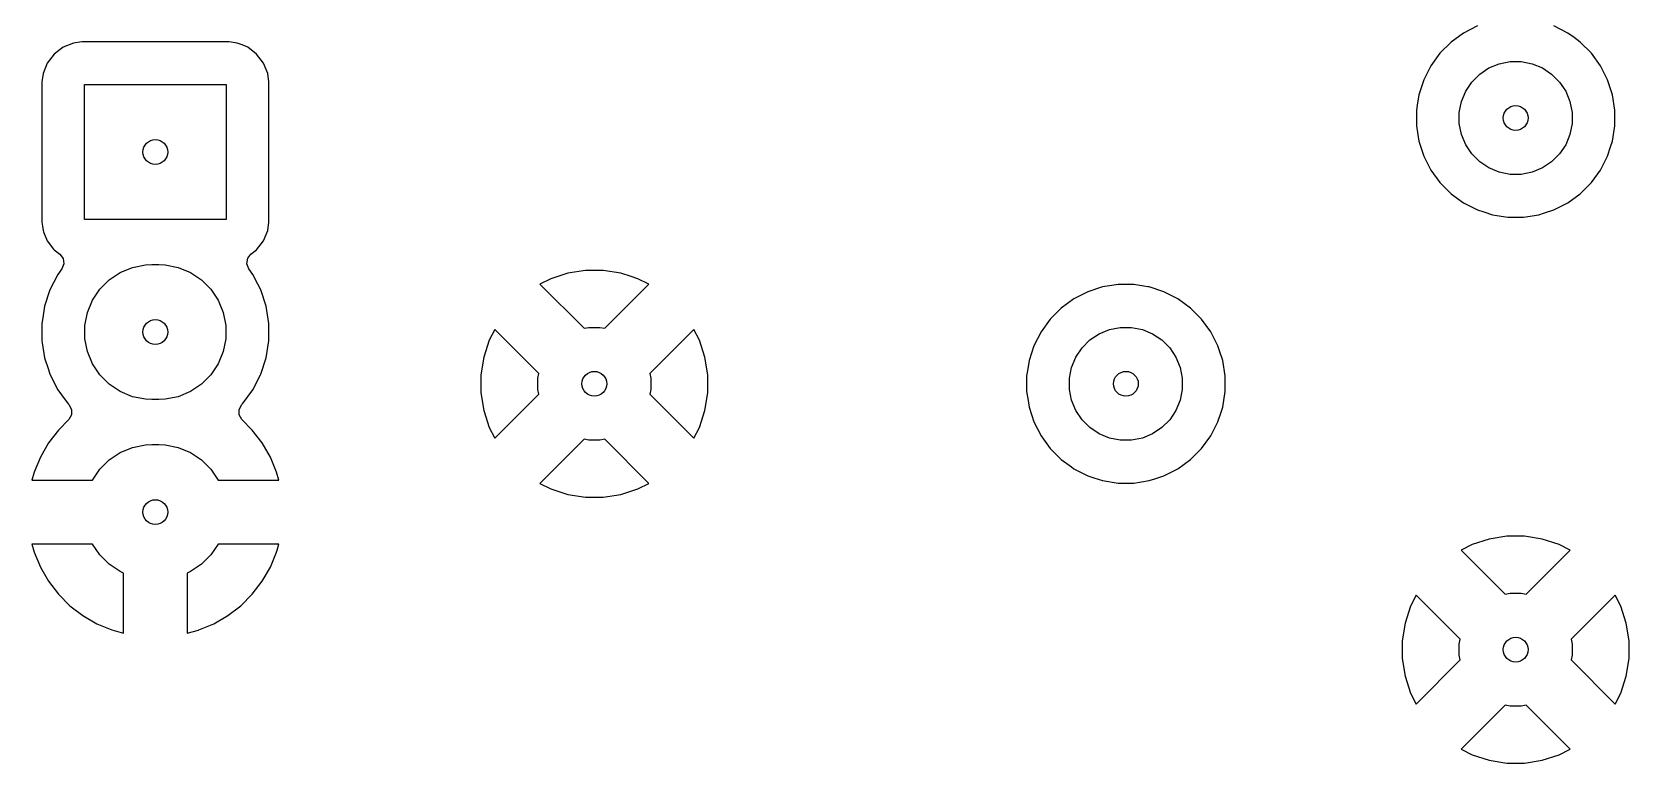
# Model space of a CAD drawing. Extents: x 70.6 to 149.6, y -117.6 to -52.5.
# Drawn here: x 88.85 to 111.38, y -96.09 to -85.78 of the extents above; entities that cross this region are included whole.
import ezdxf

# ---------------------------------------------------------------- set-up
doc = ezdxf.new("R2010")
doc.units = 0
doc.layers.add('BLACK', color=7, linetype='CONTINUOUS')

msp = doc.modelspace()

# ---------------------------------------------------------------- linework, layer by layer
at = {"layer": 'BLACK', "linetype": 'CONTINUOUS'}
for p, q in [((109.049315, -85.793356), (108.870976, -85.922927)), ((109.049316, -85.793355), (109.049315, -85.793356)), ((109.245733, -85.693275), (109.049316, -85.793355)), ((110.517363, -85.793355), (110.320946, -85.693275)), ((110.517364, -85.793356), (110.517363, -85.793355)), ((110.606533, -85.858141), (110.517364, -85.793356)), ((110.695705, -85.922928), (110.606533, -85.858141)), ((89.285499, -85.994133), (89.160058, -86.090387)), ((89.431578, -85.933626), (89.285499, -85.994133)), ((89.548983, -85.91817), (89.431578, -85.933626)), ((91.627703, -85.91817), (89.548983, -85.91817)), ((91.745099, -85.933624), (91.627703, -85.91817)), ((91.7451, -85.933625), (91.745096, -85.933624)), ((91.745096, -85.933624), (91.745099, -85.933624)), ((91.745102, -85.933626), (91.7451, -85.933625)), ((91.811284, -85.961039), (91.745102, -85.933626)), ((91.89118, -85.994133), (91.811284, -85.961039)), ((91.891181, -85.994134), (91.89118, -85.994133)), ((92.016622, -86.090388), (91.891181, -85.994134)), ((108.715097, -86.078806), (108.585526, -86.257145)), ((108.715099, -86.078803), (108.715097, -86.078806)), ((108.870973, -85.922929), (108.715099, -86.078803)), ((108.870976, -85.922927), (108.870973, -85.922929)), ((110.851582, -86.078805), (110.695705, -85.922928)), ((110.981155, -86.257148), (110.851582, -86.078805)), ((89.063803, -86.215829), (89.003294, -86.361912)), ((89.160057, -86.090388), (89.063803, -86.215829)), ((89.160058, -86.090387), (89.160057, -86.090388)), ((92.112876, -86.215829), (92.016622, -86.090388)), ((92.173384, -86.361908), (92.112876, -86.215829)), ((108.585525, -86.257146), (108.485445, -86.453563)), ((108.585526, -86.257145), (108.585525, -86.257146)), ((109.275825, -86.372762), (109.406223, -86.285633)), ((109.406223, -86.285633), (109.551112, -86.225618)), ((109.551112, -86.225618), (109.704926, -86.195022)), ((109.704926, -86.195022), (109.861754, -86.195022)), ((109.861754, -86.195022), (110.015568, -86.225618)), ((110.015568, -86.225618), (110.160457, -86.285633)), ((110.160457, -86.285633), (110.290855, -86.372762)), ((111.081235, -86.453564), (110.981155, -86.257148)), ((89.003294, -86.361912), (88.98784, -86.479303)), ((88.98784, -86.479303), (88.98784, -88.463026)), ((89.58834, -88.42367), (89.58834, -86.51867)), ((89.58834, -86.51867), (91.58834, -86.51867)), ((91.58834, -86.51867), (91.58834, -88.42367)), ((92.188839, -86.47931), (92.173384, -86.361908)), ((92.188839, -86.880948), (92.188839, -86.47931)), ((108.485445, -86.453563), (108.417325, -86.663213)), ((109.077803, -86.614053), (109.164932, -86.483655)), ((109.164932, -86.483655), (109.275825, -86.372762)), ((110.290855, -86.372762), (110.401748, -86.483655)), ((110.401748, -86.483655), (110.488877, -86.614053)), ((111.0896, -86.47931), (111.081235, -86.453564)), ((111.149354, -86.663213), (111.0896, -86.47931)), ((108.417325, -86.663213), (108.394335, -86.808371)), ((108.987192, -86.912756), (109.017788, -86.758942)), ((109.017788, -86.758942), (109.077803, -86.614053)), ((110.488877, -86.614053), (110.548892, -86.758942)), ((110.548892, -86.758942), (110.579488, -86.912756)), ((111.149354, -86.663218), (111.149354, -86.663213)), ((111.149355, -86.663219), (111.149354, -86.663218)), ((111.18384, -86.880948), (111.149355, -86.663219)), ((92.18884, -88.463031), (92.188839, -86.880948)), ((108.394335, -86.808371), (108.38284, -86.880948)), ((108.38284, -86.880948), (108.38284, -87.101392)), ((108.987192, -87.069584), (108.987192, -86.912756)), ((110.579488, -86.912756), (110.579488, -87.069584)), ((111.18384, -87.101392), (111.18384, -86.880948)), ((108.38284, -87.101392), (108.398166, -87.19816)), ((108.398166, -87.19816), (108.417325, -87.319126)), ((109.017788, -87.223398), (108.987192, -87.069584)), ((110.579488, -87.069584), (110.548892, -87.223398)), ((111.149355, -87.319121), (111.18384, -87.101392)), ((108.417325, -87.319126), (108.485445, -87.528776)), ((109.077803, -87.368287), (109.017788, -87.223398)), ((109.164932, -87.498685), (109.077803, -87.368287)), ((110.488877, -87.368287), (110.401748, -87.498685)), ((110.548892, -87.223398), (110.488877, -87.368287)), ((111.081235, -87.528776), (111.123165, -87.399726)), ((111.123165, -87.399726), (111.149354, -87.319126)), ((111.149354, -87.319126), (111.149355, -87.319121)), ((108.485445, -87.528776), (108.585525, -87.725193)), ((109.275825, -87.609578), (109.164932, -87.498685)), ((109.406223, -87.696707), (109.275825, -87.609578)), ((110.290855, -87.609578), (110.160457, -87.696707)), ((110.401748, -87.498685), (110.290855, -87.609578)), ((110.981155, -87.725192), (111.081235, -87.528776)), ((108.585525, -87.725193), (108.585526, -87.725194)), ((108.585526, -87.725194), (108.715098, -87.903535)), ((109.551112, -87.756722), (109.406223, -87.696707)), ((109.704926, -87.787318), (109.551112, -87.756722)), ((109.861754, -87.787318), (109.704926, -87.787318)), ((110.015568, -87.756722), (109.861754, -87.787318)), ((110.160457, -87.696707), (110.015568, -87.756722)), ((110.851582, -87.903535), (110.981155, -87.725192)), ((108.715098, -87.903535), (108.870975, -88.059412)), ((108.870975, -88.059412), (109.013965, -88.163299)), ((110.517362, -88.188985), (110.695705, -88.059412)), ((110.695705, -88.059412), (110.851582, -87.903535)), ((109.013965, -88.163299), (109.049315, -88.188983)), ((109.049315, -88.188983), (109.049316, -88.188984)), ((109.049316, -88.188984), (109.049318, -88.188985)), ((109.049318, -88.188985), (109.245734, -88.289065)), ((109.245734, -88.289065), (109.332852, -88.317371)), ((109.332852, -88.317371), (109.455383, -88.357184)), ((110.111296, -88.357184), (110.191896, -88.330995)), ((110.191896, -88.330995), (110.320946, -88.289065)), ((110.320946, -88.289065), (110.517362, -88.188985)), ((88.98784, -88.463026), (88.995186, -88.518823)), ((88.995186, -88.518823), (89.003296, -88.580432)), ((91.58834, -88.42367), (89.58834, -88.42367)), ((92.173384, -88.580432), (92.18884, -88.463031)), ((109.455383, -88.357184), (109.455388, -88.357184)), ((109.455388, -88.357184), (109.455389, -88.357185)), ((109.455389, -88.357185), (109.673118, -88.39167)), ((109.673118, -88.39167), (109.673122, -88.39167)), ((109.673122, -88.39167), (109.893558, -88.39167)), ((109.893558, -88.39167), (109.893562, -88.39167)), ((109.893562, -88.39167), (110.111291, -88.357185)), ((110.111291, -88.357185), (110.111292, -88.357184)), ((110.111292, -88.357184), (110.111296, -88.357184)), ((89.003296, -88.580432), (89.010029, -88.596686)), ((89.010029, -88.596686), (89.063803, -88.72651)), ((89.063803, -88.72651), (89.151208, -88.840418)), ((92.016622, -88.851952), (92.112876, -88.726511)), ((92.112876, -88.726511), (92.173384, -88.580432)), ((89.151208, -88.840418), (89.160058, -88.851952)), ((89.160058, -88.851952), (89.239694, -88.913059)), ((89.239694, -88.913059), (89.239696, -88.91306)), ((89.239696, -88.91306), (89.286649, -88.97425)), ((89.286649, -88.97425), (89.296716, -89.050718)), ((91.879504, -89.046846), (91.891569, -88.970668)), ((91.891569, -88.970668), (91.936981, -88.913062)), ((91.936981, -88.913062), (92.016622, -88.851952)), ((89.212593, -89.197224), (89.101624, -89.415013)), ((89.212601, -89.19721), (89.212593, -89.197224)), ((89.269534, -89.11885), (89.212601, -89.19721)), ((89.296716, -89.050718), (89.269534, -89.11885)), ((89.93658, -89.274878), (90.091835, -89.17114)), ((90.091835, -89.17114), (90.264344, -89.099684)), ((90.264344, -89.099684), (90.447479, -89.063257)), ((90.447479, -89.063257), (90.54084, -89.05867)), ((90.54084, -89.05867), (90.63584, -89.05867)), ((90.63584, -89.05867), (90.729201, -89.063257)), ((90.729201, -89.063257), (90.912336, -89.099684)), ((90.912336, -89.099684), (91.084845, -89.17114)), ((91.084845, -89.17114), (91.2401, -89.274878)), ((91.907144, -89.118849), (91.879504, -89.046846)), ((91.964085, -89.197221), (91.907144, -89.118849)), ((92.035186, -89.336765), (91.964085, -89.197221)), ((96.408666, -89.180568), (96.169159, -89.258389)), ((96.657422, -89.14117), (96.408666, -89.180567)), ((96.408666, -89.180567), (96.408666, -89.180568)), ((96.909258, -89.14117), (96.657422, -89.14117)), ((97.158013, -89.180567), (96.909258, -89.14117)), ((97.158013, -89.180568), (97.158013, -89.180567)), ((97.30158, -89.227216), (97.158013, -89.180568)), ((97.39752, -89.258389), (97.30158, -89.227216)), ((89.101617, -89.415031), (89.026079, -89.647508)), ((89.101624, -89.415013), (89.101617, -89.415031)), ((89.70081, -89.562165), (89.804548, -89.40691)), ((89.804548, -89.40691), (89.93658, -89.274878)), ((91.2401, -89.274878), (91.372132, -89.40691)), ((91.372132, -89.40691), (91.47587, -89.562165)), ((92.075061, -89.415025), (92.035186, -89.336765)), ((92.1506, -89.647508), (92.075061, -89.415025)), ((96.169141, -89.258396), (96.015332, -89.336765)), ((96.015332, -89.336765), (96.015332, -89.336766)), ((96.015332, -89.336766), (96.637083, -89.958517)), ((96.169159, -89.258389), (96.169141, -89.258396)), ((96.929595, -89.958516), (97.551346, -89.336766)), ((97.397532, -89.258393), (97.39752, -89.258389)), ((97.551346, -89.336766), (97.397532, -89.258393)), ((103.745733, -89.443275), (103.549316, -89.543355)), ((103.955383, -89.375155), (103.745733, -89.443275)), ((104.086026, -89.354464), (103.955383, -89.375155)), ((104.173118, -89.34067), (104.086026, -89.354464)), ((104.393562, -89.34067), (104.173118, -89.34067)), ((104.594668, -89.372522), (104.393562, -89.34067)), ((104.611296, -89.375155), (104.594668, -89.372522)), ((104.820946, -89.443275), (104.611296, -89.375155)), ((105.017363, -89.543355), (104.820946, -89.443275)), ((89.026079, -89.647508), (89.000156, -89.811179)), ((89.629354, -89.734674), (89.70081, -89.562165)), ((91.47587, -89.562165), (91.547326, -89.734674)), ((92.18884, -89.888946), (92.1506, -89.647508)), ((103.370973, -89.672929), (103.215099, -89.828803)), ((103.370976, -89.672927), (103.370973, -89.672929)), ((103.549315, -89.543356), (103.370976, -89.672927)), ((103.549316, -89.543355), (103.549315, -89.543356)), ((105.017364, -89.543356), (105.017363, -89.543355)), ((105.106533, -89.608141), (105.017364, -89.543356)), ((105.195705, -89.672928), (105.106533, -89.608141)), ((105.351582, -89.828805), (105.195705, -89.672928)), ((89.000156, -89.811179), (88.98784, -89.888946)), ((88.98784, -89.888946), (88.98784, -90.133394)), ((89.592927, -89.917809), (89.629354, -89.734674)), ((89.592927, -90.104531), (89.592927, -89.917809)), ((91.547326, -89.734674), (91.583753, -89.917809)), ((91.583753, -89.917809), (91.583753, -90.104531)), ((92.18884, -90.133394), (92.18884, -89.888946)), ((103.215097, -89.828806), (103.085526, -90.007145)), ((103.215099, -89.828803), (103.215097, -89.828806)), ((105.481155, -90.007148), (105.351582, -89.828805)), ((88.98784, -90.133394), (88.992843, -90.164981)), ((89.629354, -90.287666), (89.592927, -90.104531)), ((91.583753, -90.104531), (91.547326, -90.287666)), ((92.1506, -90.374832), (92.18884, -90.133394)), ((95.300559, -90.126989), (95.222738, -90.366496)), ((95.300566, -90.126971), (95.300559, -90.126989)), ((95.378935, -89.973162), (95.300566, -90.126971)), ((95.378936, -89.973162), (95.378935, -89.973162)), ((96.000687, -90.594913), (95.378936, -89.973162)), ((96.637083, -89.958517), (96.704926, -89.945022)), ((96.704926, -89.945022), (96.861754, -89.945022)), ((96.861754, -89.945022), (96.929595, -89.958516)), ((98.187742, -89.973162), (97.565992, -90.594912)), ((98.266118, -90.12698), (98.187742, -89.973162)), ((98.343942, -90.366496), (98.266118, -90.12698)), ((103.085525, -90.007146), (102.985445, -90.203563)), ((103.085526, -90.007145), (103.085525, -90.007146)), ((103.664932, -90.233655), (103.775825, -90.122762)), ((103.775825, -90.122762), (103.906223, -90.035633)), ((103.906223, -90.035633), (104.051112, -89.975618)), ((104.051112, -89.975618), (104.204926, -89.945022)), ((104.204926, -89.945022), (104.361754, -89.945022)), ((104.361754, -89.945022), (104.515568, -89.975618)), ((104.515568, -89.975618), (104.660457, -90.035633)), ((104.660457, -90.035633), (104.790855, -90.122762)), ((104.790855, -90.122762), (104.901748, -90.233655)), ((105.581235, -90.203564), (105.481155, -90.007148)), ((88.992843, -90.164981), (89.026079, -90.374831)), ((89.70081, -90.460175), (89.629354, -90.287666)), ((91.547326, -90.287666), (91.47587, -90.460175)), ((95.222737, -90.366496), (95.18334, -90.615251)), ((95.222738, -90.366496), (95.222737, -90.366496)), ((98.38334, -90.615251), (98.343942, -90.366496)), ((102.985445, -90.203563), (102.917325, -90.413213)), ((103.517788, -90.508942), (103.577803, -90.364053)), ((103.577803, -90.364053), (103.664932, -90.233655)), ((104.901748, -90.233655), (104.988877, -90.364053)), ((104.988877, -90.364053), (105.048892, -90.508942)), ((105.604385, -90.274814), (105.581235, -90.203564)), ((105.649354, -90.413213), (105.604385, -90.274814)), ((89.026079, -90.374831), (89.079783, -90.540111)), ((89.079783, -90.540111), (89.101619, -90.607315)), ((89.804548, -90.61543), (89.70081, -90.460175)), ((91.47587, -90.460175), (91.372132, -90.61543)), ((92.075061, -90.607315), (92.1506, -90.374832)), ((95.987192, -90.662756), (96.000687, -90.594913)), ((97.565992, -90.594912), (97.579488, -90.662756)), ((102.894335, -90.558371), (102.88284, -90.630948)), ((102.917325, -90.413213), (102.894335, -90.558371)), ((103.487192, -90.662756), (103.517788, -90.508942)), ((105.048892, -90.508942), (105.079488, -90.662756)), ((105.649354, -90.413218), (105.649354, -90.413213)), ((105.649355, -90.413219), (105.649354, -90.413218)), ((105.68384, -90.630948), (105.649355, -90.413219)), ((89.101619, -90.607315), (89.10162, -90.607316)), ((89.10162, -90.607316), (89.101624, -90.607326)), ((89.101624, -90.607326), (89.212593, -90.825115)), ((89.93658, -90.747462), (89.804548, -90.61543)), ((90.091835, -90.8512), (89.93658, -90.747462)), ((91.2401, -90.747462), (91.084845, -90.8512)), ((91.372132, -90.61543), (91.2401, -90.747462)), ((91.964085, -90.825119), (92.071017, -90.615251)), ((92.071017, -90.615251), (92.075061, -90.607315)), ((95.18334, -90.615251), (95.18334, -90.867088)), ((95.987192, -90.819584), (95.987192, -90.662756)), ((96.000686, -90.887425), (95.987192, -90.819584)), ((97.579488, -90.819584), (97.565992, -90.887426)), ((97.579488, -90.662756), (97.579488, -90.819584)), ((98.38334, -90.630948), (98.38334, -90.615251)), ((98.38334, -90.867088), (98.38334, -90.630948)), ((102.88284, -90.630948), (102.88284, -90.851392)), ((103.487192, -90.819584), (103.487192, -90.662756)), ((103.517788, -90.973398), (103.487192, -90.819584)), ((105.079488, -90.819584), (105.048892, -90.973398)), ((105.079488, -90.662756), (105.079488, -90.819584)), ((105.68384, -90.851392), (105.68384, -90.630948)), ((89.212593, -90.825115), (89.212597, -90.825123)), ((89.212597, -90.825123), (89.263776, -90.895564)), ((89.263776, -90.895564), (89.356278, -91.022881)), ((89.356278, -91.022881), (89.368141, -91.034744)), ((89.368141, -91.034744), (89.406704, -91.101537)), ((90.264344, -90.922656), (90.091835, -90.8512)), ((90.447479, -90.959083), (90.264344, -90.922656)), ((90.54084, -90.96367), (90.447479, -90.959083)), ((90.63584, -90.96367), (90.54084, -90.96367)), ((90.729201, -90.959083), (90.63584, -90.96367)), ((90.912336, -90.922656), (90.729201, -90.959083)), ((91.084845, -90.8512), (90.912336, -90.922656)), ((91.769975, -91.101537), (91.808536, -91.034746)), ((91.808536, -91.034746), (91.820402, -91.022881)), ((91.820402, -91.022881), (91.964085, -90.825119)), ((95.18334, -90.867088), (95.222737, -91.115843)), ((95.378936, -91.509176), (96.000686, -90.887425)), ((97.565992, -90.887426), (98.187742, -91.509176)), ((98.343942, -91.115843), (98.38334, -90.867088)), ((102.88284, -90.851392), (102.898166, -90.94816)), ((102.898166, -90.94816), (102.917325, -91.069126)), ((103.577803, -91.118287), (103.517788, -90.973398)), ((105.048892, -90.973398), (104.988877, -91.118287)), ((105.649355, -91.069121), (105.68384, -90.851392)), ((89.36814, -91.24546), (89.220414, -91.393186)), ((89.406704, -91.178665), (89.36814, -91.24546)), ((89.406704, -91.101537), (89.406704, -91.178665)), ((91.769975, -91.178665), (91.769975, -91.101537)), ((91.808539, -91.24546), (91.769975, -91.178665)), ((91.956265, -91.393186), (91.808539, -91.24546)), ((95.222737, -91.115843), (95.300559, -91.35535)), ((98.266118, -91.355359), (98.343941, -91.115843)), ((98.343941, -91.115843), (98.343942, -91.115843)), ((102.917325, -91.069126), (102.985445, -91.278776)), ((103.664932, -91.248685), (103.577803, -91.118287)), ((103.775825, -91.359578), (103.664932, -91.248685)), ((104.901748, -91.248685), (104.790855, -91.359578)), ((104.988877, -91.118287), (104.901748, -91.248685)), ((105.581235, -91.278776), (105.625945, -91.14117)), ((105.625945, -91.14117), (105.649354, -91.069126)), ((105.649354, -91.069126), (105.649355, -91.069121)), ((89.220414, -91.393186), (89.080565, -91.575439)), ((92.096114, -91.575439), (91.956265, -91.393186)), ((95.300559, -91.35535), (95.300563, -91.355362)), ((95.300563, -91.355362), (95.378936, -91.509176)), ((98.187743, -91.509176), (98.266118, -91.355359)), ((102.985445, -91.278776), (103.085525, -91.475193)), ((103.085525, -91.475193), (103.085526, -91.475194)), ((103.085526, -91.475194), (103.118755, -91.52093)), ((103.906223, -91.446707), (103.775825, -91.359578)), ((104.051112, -91.506722), (103.906223, -91.446707)), ((104.660457, -91.446707), (104.515568, -91.506722)), ((104.790855, -91.359578), (104.660457, -91.446707)), ((105.351582, -91.653535), (105.481155, -91.475192)), ((105.481155, -91.475192), (105.581235, -91.278776)), ((89.080564, -91.575441), (88.9657, -91.774391)), ((89.080565, -91.575439), (89.080564, -91.575441)), ((89.93658, -91.814878), (90.091835, -91.71114)), ((90.091835, -91.71114), (90.264344, -91.639684)), ((90.264344, -91.639684), (90.447479, -91.603257)), ((90.447479, -91.603257), (90.54084, -91.59867)), ((90.54084, -91.59867), (90.63584, -91.59867)), ((90.63584, -91.59867), (90.729201, -91.603257)), ((90.729201, -91.603257), (90.912336, -91.639684)), ((90.912336, -91.639684), (91.084845, -91.71114)), ((91.084845, -91.71114), (91.2401, -91.814878)), ((92.096115, -91.575441), (92.096114, -91.575439)), ((92.210979, -91.774391), (92.096115, -91.575441)), ((96.637082, -91.523822), (96.015332, -92.145572)), ((96.704926, -91.537318), (96.637082, -91.523822)), ((96.861754, -91.537318), (96.704926, -91.537318)), ((96.929596, -91.523822), (96.861754, -91.537318)), ((97.551346, -92.145572), (96.929596, -91.523822)), ((98.187742, -91.509176), (98.187743, -91.509176)), ((103.118755, -91.52093), (103.215098, -91.653535)), ((103.215098, -91.653535), (103.370975, -91.809412)), ((104.204926, -91.537318), (104.051112, -91.506722)), ((104.361754, -91.537318), (104.204926, -91.537318)), ((104.515568, -91.506722), (104.361754, -91.537318)), ((105.195705, -91.809412), (105.351582, -91.653535)), ((88.9657, -91.774391), (88.877782, -91.986641)), ((89.701475, -92.10117), (89.804548, -91.94691)), ((89.804548, -91.94691), (89.93658, -91.814878)), ((91.2401, -91.814878), (91.372132, -91.94691)), ((91.372132, -91.94691), (91.475205, -92.10117)), ((92.298897, -91.986641), (92.210979, -91.774391)), ((103.370975, -91.809412), (103.513965, -91.913299)), ((103.513965, -91.913299), (103.549315, -91.938983)), ((103.549315, -91.938983), (103.549316, -91.938984)), ((103.549316, -91.938984), (103.549318, -91.938985)), ((103.549318, -91.938985), (103.745734, -92.039065)), ((104.820946, -92.039065), (105.017362, -91.938985)), ((105.017362, -91.938985), (105.195705, -91.809412)), ((88.877782, -91.986642), (88.847096, -92.101168)), ((88.847096, -92.101168), (88.847097, -92.10117)), ((88.847097, -92.10117), (89.701475, -92.10117)), ((88.877782, -91.986641), (88.877782, -91.986642)), ((91.475205, -92.10117), (92.329583, -92.10117)), ((92.298897, -91.986642), (92.298897, -91.986641)), ((92.329583, -92.101168), (92.298897, -91.986642)), ((92.329583, -92.10117), (92.329583, -92.101168)), ((96.015332, -92.145572), (96.015332, -92.145573)), ((96.015332, -92.145573), (96.16915, -92.223948)), ((97.397529, -92.223948), (97.551346, -92.145573)), ((97.551346, -92.145573), (97.551346, -92.145572)), ((103.745734, -92.039065), (103.832852, -92.067371)), ((103.832852, -92.067371), (103.955383, -92.107184)), ((103.955383, -92.107184), (103.955388, -92.107184)), ((103.955388, -92.107184), (103.955389, -92.107185)), ((103.955389, -92.107185), (104.173118, -92.14167)), ((104.173118, -92.14167), (104.173122, -92.14167)), ((104.173122, -92.14167), (104.393558, -92.14167)), ((104.393558, -92.14167), (104.393562, -92.14167)), ((104.393562, -92.14167), (104.611291, -92.107185)), ((104.611291, -92.107185), (104.611292, -92.107184)), ((104.611292, -92.107184), (104.611296, -92.107184)), ((104.611296, -92.107184), (104.691896, -92.080995)), ((104.691896, -92.080995), (104.820946, -92.039065)), ((96.16915, -92.223948), (96.408666, -92.301771)), ((96.408666, -92.301771), (96.408666, -92.301772)), ((96.408666, -92.301772), (96.657422, -92.34117)), ((96.657422, -92.34117), (96.909258, -92.34117)), ((96.909258, -92.34117), (97.158013, -92.301772)), ((97.158013, -92.301771), (97.397529, -92.223948)), ((97.158013, -92.301772), (97.158013, -92.301771)), ((88.847097, -93.00117), (88.847096, -93.001171)), ((88.847096, -93.001171), (88.877782, -93.115697)), ((89.701475, -93.00117), (88.847097, -93.00117)), ((89.804548, -93.15543), (89.701475, -93.00117)), ((91.475205, -93.00117), (91.372132, -93.15543)), ((92.329583, -93.00117), (91.475205, -93.00117)), ((92.306649, -93.086765), (92.329583, -93.001171)), ((92.329583, -93.001171), (92.329583, -93.00117)), ((109.169141, -93.008396), (109.015332, -93.086765)), ((109.169159, -93.008389), (109.169141, -93.008396)), ((109.408666, -92.930568), (109.169159, -93.008389)), ((109.657422, -92.89117), (109.408666, -92.930567)), ((109.408666, -92.930567), (109.408666, -92.930568)), ((109.909258, -92.89117), (109.657422, -92.89117)), ((110.158013, -92.930567), (109.909258, -92.89117)), ((110.158013, -92.930568), (110.158013, -92.930567)), ((110.39752, -93.008389), (110.158013, -92.930568)), ((110.397532, -93.008393), (110.39752, -93.008389)), ((110.551346, -93.086766), (110.397532, -93.008393)), ((88.877782, -93.115697), (88.877782, -93.115698)), ((88.877782, -93.115698), (88.9657, -93.327948)), ((89.93658, -93.287462), (89.804548, -93.15543)), ((90.091835, -93.3912), (89.93658, -93.287462)), ((91.2401, -93.287462), (91.084845, -93.3912)), ((91.372132, -93.15543), (91.2401, -93.287462)), ((92.210979, -93.327948), (92.298896, -93.115699)), ((92.298896, -93.115699), (92.303136, -93.099878)), ((92.303136, -93.099877), (92.306649, -93.086765)), ((92.303136, -93.099878), (92.303136, -93.099877)), ((109.015332, -93.086765), (109.015332, -93.086766)), ((109.015332, -93.086766), (109.637083, -93.708517)), ((109.929595, -93.708516), (110.551346, -93.086766)), ((88.9657, -93.327948), (89.080564, -93.526898)), ((90.13834, -93.410463), (90.091835, -93.3912)), ((90.13834, -94.25764), (90.13834, -93.410463)), ((91.084845, -93.3912), (91.03834, -93.410463)), ((91.03834, -93.410463), (91.03834, -94.25764)), ((92.096115, -93.526898), (92.210979, -93.327948)), ((89.080564, -93.526898), (89.080565, -93.5269)), ((89.080565, -93.5269), (89.220414, -93.709153)), ((89.220414, -93.709153), (89.382856, -93.871595)), ((91.793823, -93.871595), (91.956265, -93.709153)), ((91.956265, -93.709153), (92.096114, -93.5269)), ((92.096114, -93.5269), (92.096115, -93.526898)), ((108.378935, -93.723162), (108.300566, -93.876971)), ((108.378936, -93.723162), (108.378935, -93.723162)), ((109.000687, -94.344913), (108.378936, -93.723162)), ((109.637083, -93.708517), (109.704926, -93.695022)), ((109.704926, -93.695022), (109.861754, -93.695022)), ((109.861754, -93.695022), (109.929595, -93.708516)), ((111.187742, -93.723162), (110.565992, -94.344912)), ((111.266118, -93.87698), (111.187742, -93.723162)), ((89.382856, -93.871595), (89.565109, -94.011444)), ((91.61157, -94.011444), (91.793823, -93.871595)), ((108.300559, -93.876989), (108.222738, -94.116496)), ((108.300566, -93.876971), (108.300559, -93.876989)), ((111.343942, -94.116496), (111.266118, -93.87698)), ((89.565109, -94.011444), (89.565111, -94.011445)), ((89.565111, -94.011445), (89.764061, -94.126309)), ((89.764061, -94.126309), (89.976311, -94.214227)), ((91.200368, -94.214227), (91.412618, -94.126309)), ((91.412618, -94.126309), (91.611568, -94.011445)), ((91.611568, -94.011445), (91.61157, -94.011444)), ((108.222737, -94.116496), (108.18334, -94.365251)), ((108.222738, -94.116496), (108.222737, -94.116496)), ((111.38334, -94.365251), (111.343942, -94.116496)), ((89.976311, -94.214227), (90.138339, -94.257641)), ((90.138339, -94.257641), (90.13834, -94.257641)), ((90.13834, -94.257641), (90.13834, -94.25764)), ((91.03834, -94.25764), (91.19573, -94.21547)), ((91.19573, -94.21547), (91.195731, -94.215469)), ((91.195731, -94.215469), (91.200364, -94.214228)), ((91.200364, -94.214228), (91.200368, -94.214227)), ((108.18334, -94.365251), (108.18334, -94.617088)), ((108.987192, -94.412756), (109.000687, -94.344913)), ((108.987192, -94.569584), (108.987192, -94.412756)), ((110.565992, -94.344912), (110.579488, -94.412756)), ((110.579488, -94.412756), (110.579488, -94.569584)), ((111.38334, -94.617088), (111.38334, -94.365251)), ((108.18334, -94.617088), (108.222737, -94.865843)), ((108.378936, -95.259176), (109.000686, -94.637425)), ((109.000686, -94.637425), (108.987192, -94.569584)), ((110.579488, -94.569584), (110.565992, -94.637426)), ((110.565992, -94.637426), (111.187742, -95.259176)), ((111.343942, -94.865843), (111.38334, -94.617088)), ((108.222737, -94.865843), (108.300559, -95.10535)), ((111.266118, -95.105359), (111.343941, -94.865843)), ((111.343941, -94.865843), (111.343942, -94.865843)), ((108.300559, -95.10535), (108.300563, -95.105362)), ((108.300563, -95.105362), (108.378936, -95.259176)), ((109.637082, -95.273822), (109.015332, -95.895572)), ((109.704926, -95.287318), (109.637082, -95.273822)), ((109.861754, -95.287318), (109.704926, -95.287318)), ((109.929596, -95.273822), (109.861754, -95.287318)), ((110.551346, -95.895572), (109.929596, -95.273822)), ((111.187742, -95.259176), (111.187743, -95.259176)), ((111.187743, -95.259176), (111.266118, -95.105359)), ((109.015332, -95.895572), (109.015332, -95.895573)), ((109.015332, -95.895573), (109.16915, -95.973948)), ((109.16915, -95.973948), (109.408666, -96.051771)), ((110.158013, -96.051771), (110.397529, -95.973948)), ((110.397529, -95.973948), (110.551346, -95.895573)), ((110.551346, -95.895573), (110.551346, -95.895572)), ((109.408666, -96.051771), (109.408666, -96.051772)), ((109.408666, -96.051772), (109.657422, -96.09117)), ((109.657422, -96.09117), (109.909258, -96.09117)), ((109.909258, -96.09117), (110.158013, -96.051772)), ((110.158013, -96.051772), (110.158013, -96.051771))]:
    msp.add_line(p, q, dxfattribs=at)
at = {"layer": 'BLACK'}
for centre in [(109.78334, -86.99117), (109.78334, -86.99117), (90.58834, -87.47117), (90.58834, -87.47117), (90.58834, -90.01117), (90.58834, -90.01117), (96.78334, -90.74117), (96.78334, -90.74117), (104.28334, -90.74117), (104.28334, -90.74117), (90.58834, -92.55117), (90.58834, -92.55117), (109.78334, -94.49117), (109.78334, -94.49117)]:
    msp.add_circle(centre, 0.175, dxfattribs=at)
at = {"layer": 'WHITE'}
for centre in [(109.78334, -86.99117), (90.58834, -87.47117), (90.58834, -90.01117), (96.78334, -90.74117), (104.28334, -90.74117), (90.58834, -92.55117), (109.78334, -94.49117)]:
    msp.add_circle(centre, 0.175, dxfattribs=at)

doc.saveas('drawing.dxf')
